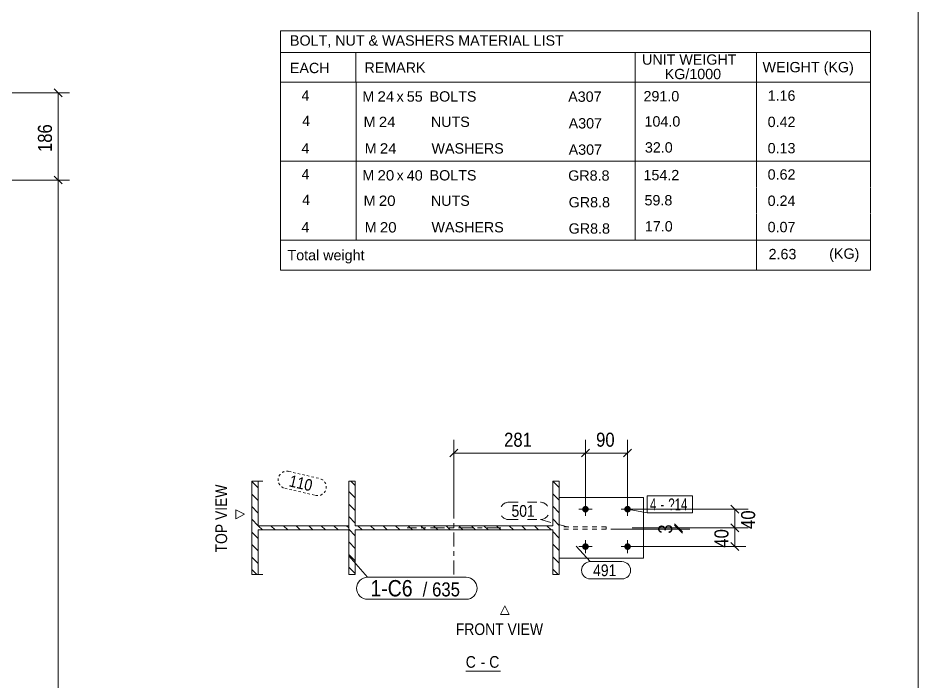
# Model space of a CAD drawing. Header units: millimetres. Extents: x 2 to 579, y 1 to 825.
# Drawn here: x 386.7 to 579, y 562.1 to 704 of the extents above; entities that cross this region are included whole.
import ezdxf

# ---------------------------------------------------------------- set-up
doc = ezdxf.new("R2010")
doc.units = ezdxf.units.MM
for name, pattern in [('XKITLINE00', [0]), ('XKITLINE01', [4, 1, -1, 1, -1]), ('XKITLINE02', [4, 2, -2]), ('XKITLINE03', [6, 3, -1, 1, -1]), ('XKITLINE04', [3, 0.5, -0.5, 0.5, -0.5, 0.5, -0.5])]:
    doc.linetypes.add(name, pattern=pattern)
for name, color, linetype, lineweight in [('Bolt', 3, 'Continuous', 0), ('BoltMark', 7, 'Continuous', 0), ('Dimensions', 7, 'Continuous', 0), ('DrawingSheet', 5, 'Continuous', 0), ('OtherObjectType', 7, 'Continuous', 0), ('Part', 2, 'Continuous', 0), ('PartMark', 7, 'Continuous', 0)]:
    doc.layers.add(name, color=color, linetype=linetype, lineweight=lineweight)
doc.styles.add('ARIAL', font='ARIAL.TTF')
doc.styles.add('ARIAL_NARROW', font='ARIALN.TTF')

# ---------------------------------------------------------------- blocks, each defined once
blk = doc.blocks.new('*A9')
at = {"layer": 'Part', "color": 7, "linetype": 'XKITLINE00', "lineweight": 0}
for p, q in [((458.74, 604.11), (457.83, 605.02)), ((502.34, 603.62), (500.94, 605.02)), ((458.74, 601.42), (457.34, 602.82)), ((502.34, 600.92), (500.94, 602.32)), ((458.74, 598.72), (457.34, 600.12)), ((502.34, 598.23), (500.94, 599.63)), ((458.74, 596.03), (457.34, 597.43)), ((502.34, 595.53), (500.94, 596.93)), ((458.74, 593.33), (457.34, 594.73)), ((460.2, 594.57), (459.3, 595.47)), ((462.9, 594.57), (462, 595.47)), ((465.59, 594.57), (464.69, 595.47)), ((468.28, 594.57), (467.38, 595.47)), ((470.98, 594.57), (470.08, 595.47)), ((473.67, 594.57), (472.77, 595.47)), ((476.37, 594.57), (475.47, 595.47)), ((479.06, 594.57), (478.16, 595.47)), ((481.75, 594.57), (480.85, 595.47)), ((484.45, 594.57), (483.55, 595.47)), ((487.14, 594.57), (486.24, 595.47)), ((489.84, 594.57), (488.94, 595.47)), ((492.53, 594.57), (491.63, 595.47)), ((495.22, 594.57), (494.32, 595.47)), ((497.92, 594.57), (497.02, 595.47)), ((500.61, 594.57), (499.71, 595.47)), ((502.34, 592.84), (500.94, 594.24)), ((458.74, 590.64), (457.34, 592.04)), ((502.34, 590.15), (500.94, 591.55)), ((458.74, 587.95), (457.34, 589.35)), ((502.34, 587.45), (500.94, 588.85)), ((458.74, 585.25), (457.34, 586.65)), ((502.08, 585.02), (500.94, 586.16))]:
    blk.add_line(p, q, dxfattribs=at)
blk = doc.blocks.new('*A10')
at = {"layer": 'Part', "color": 7, "linetype": 'XKITLINE00', "lineweight": 0}
for p, q in [((438.02, 603.55), (436.61, 604.95)), ((438.02, 600.85), (436.61, 602.26)), ((438.02, 598.16), (436.61, 599.57)), ((438.02, 595.47), (436.61, 596.87)), ((438.92, 594.57), (438.02, 595.47)), ((441.61, 594.57), (440.71, 595.47)), ((444.31, 594.57), (443.41, 595.47)), ((447, 594.57), (446.1, 595.47)), ((449.69, 594.57), (448.79, 595.47)), ((452.39, 594.57), (451.49, 595.47)), ((455.08, 594.57), (454.18, 595.47)), ((457.34, 595), (456.88, 595.47)), ((436.67, 594.12), (436.61, 594.18)), ((438.02, 592.77), (436.67, 594.12)), ((438.02, 590.08), (436.61, 591.48)), ((438.02, 587.38), (436.61, 588.79)), ((437.69, 585.02), (436.61, 586.1))]:
    blk.add_line(p, q, dxfattribs=at)
blk = doc.blocks.new('*A111')
at = {"layer": 'Bolt'}
for points in [[(507.9, 598.32), (507.87, 598.32), (507.84, 598.32), (507.8, 598.33), (507.77, 598.34), (507.74, 598.35), (507.7, 598.36), (507.67, 598.37), (507.64, 598.38), (507.61, 598.4), (507.58, 598.42), (507.55, 598.43), (507.52, 598.45), (507.49, 598.47), (507.47, 598.5), (507.44, 598.52), (507.42, 598.55), (507.4, 598.57), (507.38, 598.6), (507.36, 598.63), (507.34, 598.66), (507.32, 598.69), (507.31, 598.72), (507.29, 598.75), (507.28, 598.78), (507.27, 598.81), (507.26, 598.85), (507.25, 598.88), (507.25, 598.91), (507.24, 598.95), (507.24, 598.98), (507.24, 599.02), (507.24, 599.05), (507.24, 599.08), (507.25, 599.12), (507.25, 599.15), (507.26, 599.19), (507.27, 599.22), (507.28, 599.25), (507.29, 599.28), (507.31, 599.31), (507.32, 599.35), (507.34, 599.38), (507.36, 599.4), (507.38, 599.43), (507.4, 599.46), (507.42, 599.49), (507.44, 599.51), (507.47, 599.53), (507.49, 599.56), (507.52, 599.58), (507.55, 599.6), (507.58, 599.62), (507.61, 599.63), (507.64, 599.65), (507.67, 599.66), (507.7, 599.67), (507.74, 599.69), (507.77, 599.69), (507.8, 599.7), (507.84, 599.71), (507.87, 599.71), (507.9, 599.71), (507.94, 599.72), (507.97, 599.71), (508.01, 599.71), (508.04, 599.71), (508.08, 599.7), (508.11, 599.69), (508.14, 599.69), (508.17, 599.67), (508.21, 599.66), (508.24, 599.65), (508.27, 599.63), (508.3, 599.62), (508.33, 599.6), (508.36, 599.58), (508.38, 599.56), (508.41, 599.53), (508.43, 599.51), (508.46, 599.49), (508.48, 599.46), (508.5, 599.43), (508.52, 599.4), (508.54, 599.38), (508.56, 599.35), (508.57, 599.31), (508.59, 599.28), (508.6, 599.25), (508.61, 599.22), (508.62, 599.19), (508.63, 599.15), (508.63, 599.12), (508.64, 599.08), (508.64, 599.05), (508.64, 599.02), (508.64, 598.98), (508.64, 598.95), (508.63, 598.91), (508.63, 598.88), (508.62, 598.85), (508.61, 598.81), (508.6, 598.78), (508.59, 598.75), (508.57, 598.72), (508.56, 598.69), (508.54, 598.66), (508.52, 598.63), (508.5, 598.6), (508.48, 598.57), (508.46, 598.55), (508.43, 598.52), (508.41, 598.5), (508.38, 598.47), (508.36, 598.45), (508.33, 598.43), (508.3, 598.42), (508.27, 598.4), (508.24, 598.38), (508.21, 598.37), (508.17, 598.36), (508.14, 598.35), (508.11, 598.34), (508.08, 598.33), (508.04, 598.32), (508.01, 598.32), (507.97, 598.32), (507.94, 598.32)], [(516.9, 598.32), (516.87, 598.32), (516.84, 598.32), (516.8, 598.33), (516.77, 598.34), (516.74, 598.35), (516.7, 598.36), (516.67, 598.37), (516.64, 598.38), (516.61, 598.4), (516.58, 598.42), (516.55, 598.43), (516.52, 598.45), (516.49, 598.47), (516.47, 598.5), (516.44, 598.52), (516.42, 598.55), (516.4, 598.57), (516.38, 598.6), (516.36, 598.63), (516.34, 598.66), (516.32, 598.69), (516.31, 598.72), (516.29, 598.75), (516.28, 598.78), (516.27, 598.81), (516.26, 598.85), (516.25, 598.88), (516.25, 598.91), (516.24, 598.95), (516.24, 598.98), (516.24, 599.02), (516.24, 599.05), (516.24, 599.08), (516.25, 599.12), (516.25, 599.15), (516.26, 599.19), (516.27, 599.22), (516.28, 599.25), (516.29, 599.28), (516.31, 599.31), (516.32, 599.35), (516.34, 599.38), (516.36, 599.4), (516.38, 599.43), (516.4, 599.46), (516.42, 599.49), (516.44, 599.51), (516.47, 599.53), (516.49, 599.56), (516.52, 599.58), (516.55, 599.6), (516.58, 599.62), (516.61, 599.63), (516.64, 599.65), (516.67, 599.66), (516.7, 599.67), (516.74, 599.69), (516.77, 599.69), (516.8, 599.7), (516.84, 599.71), (516.87, 599.71), (516.9, 599.71), (516.94, 599.72), (516.97, 599.71), (517.01, 599.71), (517.04, 599.71), (517.08, 599.7), (517.11, 599.69), (517.14, 599.69), (517.17, 599.67), (517.21, 599.66), (517.24, 599.65), (517.27, 599.63), (517.3, 599.62), (517.33, 599.6), (517.36, 599.58), (517.38, 599.56), (517.41, 599.53), (517.43, 599.51), (517.46, 599.49), (517.48, 599.46), (517.5, 599.43), (517.52, 599.4), (517.54, 599.38), (517.56, 599.35), (517.57, 599.31), (517.59, 599.28), (517.6, 599.25), (517.61, 599.22), (517.62, 599.19), (517.63, 599.15), (517.63, 599.12), (517.64, 599.08), (517.64, 599.05), (517.64, 599.02), (517.64, 598.98), (517.64, 598.95), (517.63, 598.91), (517.63, 598.88), (517.62, 598.85), (517.61, 598.81), (517.6, 598.78), (517.59, 598.75), (517.57, 598.72), (517.56, 598.69), (517.54, 598.66), (517.52, 598.63), (517.5, 598.6), (517.48, 598.57), (517.46, 598.55), (517.43, 598.52), (517.41, 598.5), (517.38, 598.47), (517.36, 598.45), (517.33, 598.43), (517.3, 598.42), (517.27, 598.4), (517.24, 598.38), (517.21, 598.37), (517.17, 598.36), (517.14, 598.35), (517.11, 598.34), (517.08, 598.33), (517.04, 598.32), (517.01, 598.32), (516.97, 598.32), (516.94, 598.32)], [(507.9, 590.32), (507.87, 590.32), (507.84, 590.32), (507.8, 590.33), (507.77, 590.34), (507.74, 590.35), (507.7, 590.36), (507.67, 590.37), (507.64, 590.38), (507.61, 590.4), (507.58, 590.42), (507.55, 590.43), (507.52, 590.45), (507.49, 590.47), (507.47, 590.5), (507.44, 590.52), (507.42, 590.55), (507.4, 590.57), (507.38, 590.6), (507.36, 590.63), (507.34, 590.66), (507.32, 590.69), (507.31, 590.72), (507.29, 590.75), (507.28, 590.78), (507.27, 590.81), (507.26, 590.85), (507.25, 590.88), (507.25, 590.91), (507.24, 590.95), (507.24, 590.98), (507.24, 591.02), (507.24, 591.05), (507.24, 591.08), (507.25, 591.12), (507.25, 591.15), (507.26, 591.19), (507.27, 591.22), (507.28, 591.25), (507.29, 591.28), (507.31, 591.31), (507.32, 591.35), (507.34, 591.38), (507.36, 591.4), (507.38, 591.43), (507.4, 591.46), (507.42, 591.49), (507.44, 591.51), (507.47, 591.53), (507.49, 591.56), (507.52, 591.58), (507.55, 591.6), (507.58, 591.62), (507.61, 591.63), (507.64, 591.65), (507.67, 591.66), (507.7, 591.67), (507.74, 591.69), (507.77, 591.69), (507.8, 591.7), (507.84, 591.71), (507.87, 591.71), (507.9, 591.71), (507.94, 591.72), (507.97, 591.71), (508.01, 591.71), (508.04, 591.71), (508.08, 591.7), (508.11, 591.69), (508.14, 591.69), (508.17, 591.67), (508.21, 591.66), (508.24, 591.65), (508.27, 591.63), (508.3, 591.62), (508.33, 591.6), (508.36, 591.58), (508.38, 591.56), (508.41, 591.53), (508.43, 591.51), (508.46, 591.49), (508.48, 591.46), (508.5, 591.43), (508.52, 591.4), (508.54, 591.38), (508.56, 591.35), (508.57, 591.31), (508.59, 591.28), (508.6, 591.25), (508.61, 591.22), (508.62, 591.19), (508.63, 591.15), (508.63, 591.12), (508.64, 591.08), (508.64, 591.05), (508.64, 591.02), (508.64, 590.98), (508.64, 590.95), (508.63, 590.91), (508.63, 590.88), (508.62, 590.85), (508.61, 590.81), (508.6, 590.78), (508.59, 590.75), (508.57, 590.72), (508.56, 590.69), (508.54, 590.66), (508.52, 590.63), (508.5, 590.6), (508.48, 590.57), (508.46, 590.55), (508.43, 590.52), (508.41, 590.5), (508.38, 590.47), (508.36, 590.45), (508.33, 590.43), (508.3, 590.42), (508.27, 590.4), (508.24, 590.38), (508.21, 590.37), (508.17, 590.36), (508.14, 590.35), (508.11, 590.34), (508.08, 590.33), (508.04, 590.32), (508.01, 590.32), (507.97, 590.32), (507.94, 590.32)], [(516.9, 590.32), (516.87, 590.32), (516.84, 590.32), (516.8, 590.33), (516.77, 590.34), (516.74, 590.35), (516.7, 590.36), (516.67, 590.37), (516.64, 590.38), (516.61, 590.4), (516.58, 590.42), (516.55, 590.43), (516.52, 590.45), (516.49, 590.47), (516.47, 590.5), (516.44, 590.52), (516.42, 590.55), (516.4, 590.57), (516.38, 590.6), (516.36, 590.63), (516.34, 590.66), (516.32, 590.69), (516.31, 590.72), (516.29, 590.75), (516.28, 590.78), (516.27, 590.81), (516.26, 590.85), (516.25, 590.88), (516.25, 590.91), (516.24, 590.95), (516.24, 590.98), (516.24, 591.02), (516.24, 591.05), (516.24, 591.08), (516.25, 591.12), (516.25, 591.15), (516.26, 591.19), (516.27, 591.22), (516.28, 591.25), (516.29, 591.28), (516.31, 591.31), (516.32, 591.35), (516.34, 591.38), (516.36, 591.4), (516.38, 591.43), (516.4, 591.46), (516.42, 591.49), (516.44, 591.51), (516.47, 591.53), (516.49, 591.56), (516.52, 591.58), (516.55, 591.6), (516.58, 591.62), (516.61, 591.63), (516.64, 591.65), (516.67, 591.66), (516.7, 591.67), (516.74, 591.69), (516.77, 591.69), (516.8, 591.7), (516.84, 591.71), (516.87, 591.71), (516.9, 591.71), (516.94, 591.72), (516.97, 591.71), (517.01, 591.71), (517.04, 591.71), (517.08, 591.7), (517.11, 591.69), (517.14, 591.69), (517.17, 591.67), (517.21, 591.66), (517.24, 591.65), (517.27, 591.63), (517.3, 591.62), (517.33, 591.6), (517.36, 591.58), (517.38, 591.56), (517.41, 591.53), (517.43, 591.51), (517.46, 591.49), (517.48, 591.46), (517.5, 591.43), (517.52, 591.4), (517.54, 591.38), (517.56, 591.35), (517.57, 591.31), (517.59, 591.28), (517.6, 591.25), (517.61, 591.22), (517.62, 591.19), (517.63, 591.15), (517.63, 591.12), (517.64, 591.08), (517.64, 591.05), (517.64, 591.02), (517.64, 590.98), (517.64, 590.95), (517.63, 590.91), (517.63, 590.88), (517.62, 590.85), (517.61, 590.81), (517.6, 590.78), (517.59, 590.75), (517.57, 590.72), (517.56, 590.69), (517.54, 590.66), (517.52, 590.63), (517.5, 590.6), (517.48, 590.57), (517.46, 590.55), (517.43, 590.52), (517.41, 590.5), (517.38, 590.47), (517.36, 590.45), (517.33, 590.43), (517.3, 590.42), (517.27, 590.4), (517.24, 590.38), (517.21, 590.37), (517.17, 590.36), (517.14, 590.35), (517.11, 590.34), (517.08, 590.33), (517.04, 590.32), (517.01, 590.32), (516.97, 590.32), (516.94, 590.32)]]:
    blk.add_hatch(color=3, dxfattribs=at).paths.add_polyline_path(points, flags=17)
at = {"layer": 'Bolt', "color": 3, "linetype": 'XKITLINE00', "lineweight": 0}
for p, q in [((507.94, 597.62), (507.94, 600.42)), ((516.94, 597.62), (516.94, 600.42)), ((509.34, 599.02), (506.54, 599.02)), ((518.34, 599.02), (515.54, 599.02)), ((507.94, 589.62), (507.94, 592.42)), ((516.94, 589.62), (516.94, 592.42)), ((509.34, 591.02), (506.54, 591.02)), ((518.34, 591.02), (515.54, 591.02))]:
    blk.add_line(p, q, dxfattribs=at)
blk = doc.blocks.new('*A112')
at = {"layer": 'Part', "color": 2, "linetype": 'XKITLINE00', "lineweight": 0}
for p, q in [((457.34, 585.02), (457.34, 605.02)), ((457.34, 605.02), (458.74, 605.02)), ((458.74, 605.02), (458.74, 595.47)), ((500.94, 605.02), (502.34, 605.02)), ((500.94, 595.47), (500.94, 605.02)), ((502.34, 605.02), (502.34, 585.02)), ((458.74, 595.47), (500.94, 595.47)), ((500.94, 594.57), (458.74, 594.57)), ((458.74, 594.57), (458.74, 585.02)), ((500.94, 585.02), (500.94, 594.57)), ((458.74, 585.02), (457.34, 585.02)), ((502.34, 585.02), (500.94, 585.02))]:
    blk.add_line(p, q, dxfattribs=at)
at = {"layer": 'Part', "color": 7, "linetype": 'XKITLINE03', "lineweight": 0}
for p, q in [((479.84, 585.02), (479.84, 605.02)), ((489.84, 595.02), (469.84, 595.02))]:
    blk.add_line(p, q, dxfattribs=at)
blk = doc.blocks.new('*A113')
at = {"layer": 'Part', "color": 2, "linetype": 'XKITLINE00', "lineweight": 0}
for p, q in [((436.61, 585.02), (436.61, 605.02)), ((436.61, 605.02), (438.98, 605.02)), ((438.02, 605.02), (438.02, 595.47)), ((438.02, 595.47), (457.34, 595.47)), ((457.34, 594.57), (438.02, 594.57)), ((438.02, 594.57), (438.02, 585.02)), ((457.34, 595.47), (457.34, 594.57)), ((438.98, 585.02), (436.61, 585.02))]:
    blk.add_line(p, q, dxfattribs=at)
blk = doc.blocks.new('*A114')
at = {"layer": 'Part', "color": 7, "linetype": 'XKITLINE01', "lineweight": 0}
for p, q in [((512.34, 595.27), (502.34, 595.27)), ((502.34, 594.77), (502.34, 595.27)), ((512.34, 594.77), (502.34, 594.77)), ((512.34, 594.77), (512.34, 595.27))]:
    blk.add_line(p, q, dxfattribs=at)
blk = doc.blocks.new('*A115')
at = {"layer": 'Part', "color": 2, "linetype": 'XKITLINE00', "lineweight": 0}
for p, q in [((520.34, 601.52), (502.34, 601.52)), ((520.34, 588.52), (520.34, 601.52)), ((520.34, 588.52), (502.34, 588.52))]:
    blk.add_line(p, q, dxfattribs=at)
at = {"layer": 'Part', "color": 7, "linetype": 'XKITLINE01', "lineweight": 0}
for p, q in [((502.34, 588.52), (502.34, 601.52)), ((502.34, 601.52), (502.34, 588.52)), ((520.34, 601.52), (520.34, 588.52))]:
    blk.add_line(p, q, dxfattribs=at)
blk = doc.blocks.new('*A127')
at = {"layer": 'DrawingSheet', "color": 5, "linetype": 'XKITLINE00', "lineweight": 0}
blk.add_line((579, 5), (579, 825), dxfattribs=at)
blk = doc.blocks.new('*A128')
at = {"layer": 'OtherObjectType', "color": 7, "linetype": 'XKITLINE00', "lineweight": 0}
for p, q in [((442.76, 701.25), (442.75, 690.25)), ((442.76, 701.25), (568.88, 701.25)), ((568.88, 701.25), (568.88, 690.25)), ((442.75, 696.6), (568.88, 696.6)), ((458.87, 696.61), (458.87, 690.25)), ((518.57, 696.61), (518.57, 690.25)), ((544.47, 696.59), (544.47, 690.25)), ((442.76, 690.22), (442.76, 684.72)), ((442.77, 690.25), (568.88, 690.25)), ((458.92, 690.25), (458.92, 684.63)), ((518.57, 690.25), (518.57, 684.63)), ((544.5, 690.25), (544.5, 684.75)), ((568.88, 690.25), (568.88, 684.75)), ((442.79, 684.63), (442.79, 679.02)), ((458.95, 684.63), (458.95, 679.01)), ((518.57, 684.63), (518.57, 679.01)), ((544.5, 684.63), (544.5, 679.13)), ((568.88, 684.63), (568.88, 679.13)), ((442.79, 679), (442.79, 673.43)), ((458.95, 679.01), (458.95, 673.39)), ((518.57, 679.01), (518.57, 673.39)), ((544.5, 679.01), (544.5, 673.4)), ((568.88, 679.01), (568.88, 673.4)), ((568.88, 673.4), (442.75, 673.43)), ((442.76, 673.36), (442.76, 667.86)), ((458.92, 673.39), (458.92, 667.77)), ((518.57, 673.39), (518.57, 667.77)), ((544.5, 673.39), (544.5, 667.89)), ((568.88, 673.39), (568.88, 667.89)), ((442.79, 667.77), (442.79, 662.16)), ((458.95, 667.77), (458.95, 662.16)), ((518.57, 667.77), (518.57, 662.16)), ((544.5, 667.77), (544.5, 662.27)), ((568.88, 667.77), (568.88, 662.27)), ((442.79, 662.14), (442.79, 656.57)), ((458.95, 662.15), (458.95, 656.54)), ((518.57, 662.16), (518.57, 656.54)), ((544.5, 662.15), (544.5, 656.55)), ((568.88, 662.15), (568.88, 656.54)), ((568.88, 656.54), (442.75, 656.57)), ((442.78, 656.54), (442.78, 650.13)), ((442.85, 656.53), (568.87, 656.54)), ((544.5, 656.5), (544.5, 650.09)), ((568.87, 656.51), (568.87, 650.09)), ((442.77, 650.09), (568.87, 650.09))]:
    blk.add_line(p, q, dxfattribs=at)
at = {"layer": 'OtherObjectType', "color": 7, "style": 'ARIAL_NARROW'}
for s, width, p in [('BOLT, NUT & WASHERS MATERIAL LIST', 1.211571, (444.79, 698.09)), ('UNIT WEIGHT', 1.211571, (520.03, 694.02)), ('EACH', 1.211571, (444.78, 692.22)), ('REMARK', 1.211571, (460.7, 692.31)), ('WEIGHT (KG)', 1.211571, (545.78, 692.4)), (' KG/1000', 1.211571, (524.02, 690.93)), ('4', 1.211571, (447.26, 686.35)), ('1.16', 1.211571, (546.87, 686.31)), ('M', 1.211571, (460.26, 686.15)), ('24', 1.275, (463.5, 686.13)), ('x', 1.211571, (467.58, 686.13)), ('55', 1.211571, (469.76, 686.12)), ('BOLTS', 1.211571, (474.63, 686.14)), ('A307', 1.211571, (504.25, 686.09)), ('291.0', 1.211571, (520.34, 686.18)), ('4', 1.211571, (447.4, 680.91)), ('M', 1.211571, (460.54, 680.71)), ('24', 1.275, (463.78, 680.69)), ('NUTS', 1.211571, (474.91, 680.71)), ('104.0', 1.211571, (520.56, 680.8)), ('0.42', 1.211571, (546.87, 680.69)), ('A307', 1.211571, (504.35, 680.39)), ('4', 1.211571, (447.24, 675.04)), ('M', 1.211571, (460.76, 675.04)), ('24', 1.275, (464, 675.02)), ('WASHERS', 1.211571, (475.04, 675.03)), ('A307', 1.211571, (504.35, 674.77)), ('32.0', 1.211571, (520.64, 675.24)), ('0.13', 1.211571, (546.87, 675.08)), ('4', 1.211571, (447.26, 669.5)), ('M', 1.211571, (460.26, 669.29)), ('20', 1.275, (463.5, 669.27)), ('40', 1.211571, (469.76, 669.26)), ('BOLTS', 1.211571, (474.63, 669.28)), ('GR8.8', 1.211571, (504.25, 669.23)), ('154.2', 1.211571, (520.34, 669.32)), ('0.62', 1.211571, (546.87, 669.46)), ('x', 1.211571, (467.58, 669.27)), ('4', 1.211571, (447.4, 664.05)), ('M', 1.211571, (460.54, 663.86)), ('20', 1.275, (463.78, 663.84)), ('NUTS', 1.211571, (474.91, 663.85)), ('GR8.8', 1.211571, (504.35, 663.53)), ('59.8', 1.211571, (520.56, 663.95)), ('0.24', 1.211571, (546.87, 663.84)), ('4', 1.211571, (447.24, 658.18)), ('M', 1.211571, (460.76, 658.18)), ('20', 1.275, (464, 658.16)), ('WASHERS', 1.211571, (475.04, 658.18)), ('GR8.8', 1.211571, (504.35, 657.91)), ('17.0', 1.211571, (520.64, 658.38)), ('0.07', 1.211571, (546.87, 658.22)), ('Total weight', 1.211571, (444.26, 652.21)), ('2.63', 1.211571, (547.07, 652.44)), ('(KG)', 1.211571, (560.02, 652.54))]:
    blk.add_text(s, height=2.2, dxfattribs=dict(at, width=width)).set_placement(p)
blk = doc.blocks.new('*A161')
at = {"layer": 'Dimensions', "color": 7, "linetype": 'XKITLINE00', "lineweight": 0}
for p, q in [((302.78, 669.37), (397.68, 669.37)), ((394.43, 670.22), (396.13, 668.52)), ((395.28, 98.59), (395.28, 669.37))]:
    blk.add_line(p, q, dxfattribs=at)
at = {"layer": 'Dimensions', "color": 3}
blk.add_point((395.28, 669.37), dxfattribs=at)
blk = doc.blocks.new('*A162')
at = {"layer": 'Dimensions', "color": 7, "linetype": 'XKITLINE00', "lineweight": 0}
for p, q in [((394.43, 688.85), (396.13, 687.15)), ((322.48, 688), (397.68, 688)), ((395.28, 669.37), (395.28, 688)), ((302.78, 669.37), (397.68, 669.37)), ((394.43, 670.22), (396.13, 668.52))]:
    blk.add_line(p, q, dxfattribs=at)
at = {"layer": 'Dimensions', "color": 3}
for p in [(395.28, 688), (395.28, 669.37)]:
    blk.add_point(p, dxfattribs=at)
at = {"layer": 'Dimensions', "color": 3, "style": 'ARIAL', "width": 0.85}
blk.add_text('186', height=3, rotation=90.0002, dxfattribs=at).set_placement((393.93, 675.35))
blk = doc.blocks.new('*A293')
at = {"layer": 'Dimensions', "color": 7, "linetype": 'XKITLINE00', "lineweight": 0}
for p, q in [((479.84, 600.02), (479.84, 613.87)), ((507.94, 600.02), (507.94, 613.87)), ((480.69, 611.86), (478.99, 610.17)), ((508.79, 611.86), (507.09, 610.17)), ((479.84, 611.02), (507.94, 611.02))]:
    blk.add_line(p, q, dxfattribs=at)
at = {"layer": 'Dimensions', "color": 3}
for p in [(479.84, 611.02), (507.94, 611.02)]:
    blk.add_point(p, dxfattribs=at)
at = {"layer": 'Dimensions', "color": 3, "style": 'ARIAL', "width": 0.85}
blk.add_text('281', height=3, dxfattribs=at).set_placement((490.55, 612.37))
blk = doc.blocks.new('*A294')
at = {"layer": 'Dimensions', "color": 7, "linetype": 'XKITLINE00', "lineweight": 0}
for p, q in [((507.94, 600.02), (507.94, 613.87)), ((516.94, 600.02), (516.94, 613.87)), ((508.79, 611.86), (507.09, 610.17)), ((517.79, 611.86), (516.09, 610.17)), ((507.94, 611.02), (516.94, 611.02))]:
    blk.add_line(p, q, dxfattribs=at)
at = {"layer": 'Dimensions', "color": 3}
for p in [(507.94, 611.02), (516.94, 611.02)]:
    blk.add_point(p, dxfattribs=at)
at = {"layer": 'Dimensions', "color": 3, "style": 'ARIAL', "width": 0.85}
blk.add_text('90', height=3, dxfattribs=at).set_placement((510.21, 612.37))
blk = doc.blocks.new('*A295')
at = {"layer": 'Dimensions', "color": 7, "linetype": 'XKITLINE00', "lineweight": 0}
for p, q in [((517.94, 595.02), (542.24, 595.02)), ((538.99, 595.86), (540.69, 594.17)), ((539.84, 591.02), (539.84, 595.02)), ((517.94, 591.02), (542.24, 591.02)), ((538.99, 591.86), (540.69, 590.17))]:
    blk.add_line(p, q, dxfattribs=at)
at = {"layer": 'Dimensions', "color": 3}
for p in [(539.84, 595.02), (539.84, 591.02)]:
    blk.add_point(p, dxfattribs=at)
at = {"layer": 'Dimensions', "color": 3, "style": 'ARIAL', "width": 0.85}
blk.add_text('40', height=3, rotation=90.0002, dxfattribs=at).set_placement((538.49, 590.79))
blk = doc.blocks.new('*A296')
at = {"layer": 'Dimensions', "color": 7, "linetype": 'XKITLINE00', "lineweight": 0}
for p, q in [((517.94, 599.02), (542.69, 599.02)), ((538.99, 599.86), (540.69, 598.17)), ((539.84, 595.02), (539.84, 599.02)), ((517.94, 595.02), (542.69, 595.02)), ((538.99, 595.86), (540.69, 594.17))]:
    blk.add_line(p, q, dxfattribs=at)
at = {"layer": 'Dimensions', "color": 3}
for p in [(539.84, 599.02), (539.84, 595.02)]:
    blk.add_point(p, dxfattribs=at)
at = {"layer": 'Dimensions', "color": 3, "style": 'ARIAL', "width": 0.85}
blk.add_text('40', height=3, rotation=90.0002, dxfattribs=at).set_placement((544.19, 594.79))
blk = doc.blocks.new('*A297')
at = {"layer": 'Dimensions', "color": 7, "linetype": 'XKITLINE00', "lineweight": 0}
for p, q in [((513.34, 594.77), (530.24, 594.77)), ((517.94, 595.02), (530.24, 595.02)), ((526.99, 595.86), (528.69, 594.17)), ((526.99, 595.61), (528.69, 593.92)), ((527.84, 594.77), (527.84, 595.02))]:
    blk.add_line(p, q, dxfattribs=at)
at = {"layer": 'Dimensions', "color": 3}
for p in [(527.84, 595.02), (527.84, 594.77)]:
    blk.add_point(p, dxfattribs=at)
at = {"layer": 'Dimensions', "color": 3, "style": 'ARIAL', "width": 0.85}
blk.add_text('3', height=3, rotation=90.0002, dxfattribs=at).set_placement((526.49, 593.78))
blk = doc.blocks.new('*A298')
at = {"layer": 'BoltMark', "color": 7, "linetype": 'XKITLINE00', "lineweight": 0}
for p, q in [((521.11, 601.9), (530.8, 601.9)), ((521.11, 598.2), (521.11, 601.9)), ((530.8, 598.2), (530.8, 601.9)), ((516.94, 599.02), (521.11, 598.2)), ((521.11, 598.2), (530.8, 598.2))]:
    blk.add_line(p, q, dxfattribs=at)
at = {"layer": 'BoltMark', "color": 3, "style": 'ARIAL_NARROW', "width": 0.85}
for s, p in [('4', (521.71, 598.8)), ('?14', (525.64, 598.8)), ('-', (523.98, 598.8))]:
    blk.add_text(s, height=2.5, dxfattribs=at).set_placement(p)
blk = doc.blocks.new('*A299')
at = {"layer": 'PartMark', "color": 7, "linetype": 'XKITLINE00', "lineweight": 0}
for p, q in [((505.97, 591.14), (508.97, 587.8)), ((508.97, 587.8), (515.73, 587.8)), ((508.97, 584.1), (515.73, 584.1))]:
    blk.add_line(p, q, dxfattribs=at)
for centre, start, end in [((508.97, 585.95), 90, 270), ((515.73, 585.95), 270, 90)]:
    blk.add_arc(centre, 1.85, start, end, dxfattribs=at)
at = {"layer": 'PartMark', "color": 3, "style": 'ARIAL', "width": 0.85}
blk.add_text('491', height=2.5, dxfattribs=at).set_placement((509.57, 584.7))
blk = doc.blocks.new('*A300')
at = {"layer": 'PartMark', "color": 7, "linetype": 'XKITLINE02', "lineweight": 0}
for p, q in [((491.54, 600.49), (498.31, 600.49)), ((491.54, 596.79), (498.31, 596.79)), ((504.37, 595.14), (498.31, 596.79))]:
    blk.add_line(p, q, dxfattribs=at)
for centre, start, end in [((491.54, 598.64), 90, 270), ((498.31, 598.64), 270, 90)]:
    blk.add_arc(centre, 1.85, start, end, dxfattribs=at)
at = {"layer": 'PartMark', "color": 3, "style": 'ARIAL', "width": 0.85}
blk.add_text('501', height=2.5, dxfattribs=at).set_placement((492.14, 597.39))
blk = doc.blocks.new('*A301')
at = {"layer": 'PartMark', "color": 7, "linetype": 'XKITLINE04', "lineweight": 0}
for p, q in [((444.53, 607.08), (451.12, 605.56)), ((443.7, 603.48), (450.29, 601.95))]:
    blk.add_line(p, q, dxfattribs=at)
for centre, start, end in [((444.11, 605.28), 76.9746, 256.9746), ((450.7, 603.76), 256.9746, 76.9746)]:
    blk.add_arc(centre, 1.85, start, end, dxfattribs=at)
at = {"layer": 'PartMark', "color": 3, "style": 'ARIAL', "width": 0.85}
blk.add_text('110', height=2.5, rotation=-13.0233, dxfattribs=at).set_placement((444.42, 603.93))
blk = doc.blocks.new('*A302')
at = {"layer": 'PartMark', "color": 7, "linetype": 'XKITLINE00', "lineweight": 0}
for p, q in [((457.39, 589.04), (461.39, 584.47)), ((461.39, 584.47), (482.44, 584.47)), ((461.39, 579.77), (482.44, 579.77))]:
    blk.add_line(p, q, dxfattribs=at)
for centre, start, end in [((461.39, 582.12), 90, 270), ((482.44, 582.12), 270, 90)]:
    blk.add_arc(centre, 2.35, start, end, dxfattribs=at)
at = {"layer": 'PartMark', "color": 1, "style": 'ARIAL', "width": 0.85}
blk.add_text('1-C6', height=3.5, dxfattribs=at).set_placement((461.99, 580.37))
at = {"layer": 'PartMark', "color": 3, "style": 'ARIAL', "width": 0.85}
for s, p in [('/', (473.15, 580.37)), ('635', (475.17, 580.37))]:
    blk.add_text(s, height=3, dxfattribs=at).set_placement(p)
blk = doc.blocks.new('*A303')
at = {"layer": 'OtherObjectType', "color": 7, "linetype": 'XKITLINE00', "lineweight": 0}
for p, q in [((433.24, 596.98), (433.24, 598.85)), ((433.24, 598.85), (435.11, 597.92)), ((435.11, 597.92), (433.24, 596.98)), ((435.11, 597.92), (435.11, 597.92)), ((489.76, 576.49), (490.7, 578.37)), ((490.7, 578.37), (491.64, 576.49)), ((490.7, 578.37), (490.7, 578.37)), ((491.64, 576.49), (489.76, 576.49)), ((482.36, 564.37), (489.79, 564.37))]:
    blk.add_line(p, q, dxfattribs=at)
at = {"layer": 'OtherObjectType', "color": 7, "style": 'ARIAL', "width": 0.85}
blk.add_text('TOP VIEW', height=2.5, rotation=90, dxfattribs=at).set_placement((431.36, 589.77))
for s, p in [('FRONT VIEW', (480.24, 572.12)), ('C', (482.36, 565.12)), ('C', (487.38, 565.12)), ('-', (485.52, 565.12))]:
    blk.add_text(s, height=2.5, dxfattribs=at).set_placement(p)

msp = doc.modelspace()

# ---------------------------------------------------------------- block references
at = {"lineweight": 0}
for name in ['*A127', '*A128', '*A162', '*A161', '*A293', '*A294', '*A301', '*A113', '*A10', '*A9', '*A112', '*A300', '*A115', '*A111', '*A298', '*A296', '*A114', '*A297', '*A295', '*A299', '*A302']:
    msp.add_blockref(name, (0, 0), dxfattribs=at)
at = {"layer": 'OtherObjectType', "lineweight": 0}
msp.add_blockref('*A303', (0, 0), dxfattribs=at)

doc.saveas('drawing.dxf')
